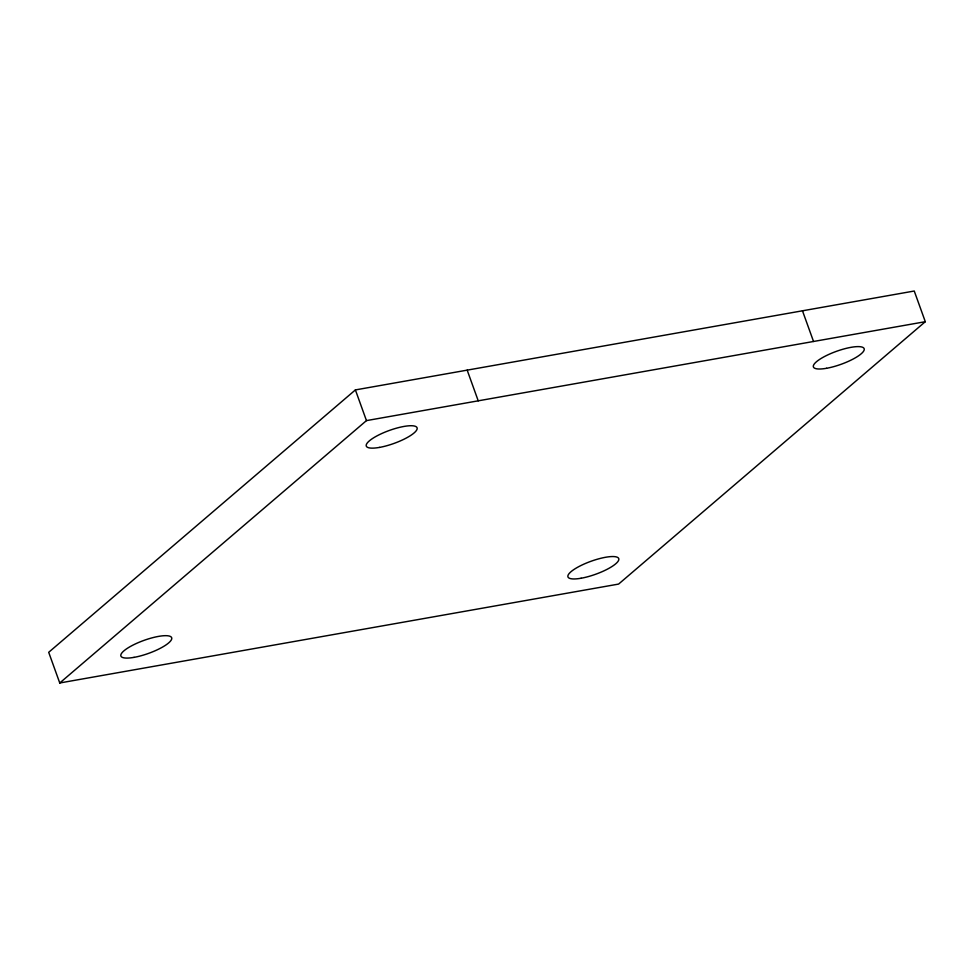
<?xml version="1.0" encoding="UTF-8"?>
<svg xmlns="http://www.w3.org/2000/svg" width="974" height="974" viewBox="0 0 974 974"><rect width="100%" height="100%" fill="white"/><g stroke="black" fill="none" stroke-linecap="round" stroke-linejoin="round"><path stroke-width="1.46" d="M355.4 389.917L48.7 652.3L59.755 682.981L618.6 584.083L925.3 321.7L914.245 291.019L355.4 389.917L366.455 420.61L59.755 682.981M366.455 420.61L925.3 321.7M802.479 310.803L813.534 341.484M467.179 370.144L478.222 400.825M826.512 368.294A26.98 6.891 -19.8 0 0 864.255 349.142A26.98 6.891 -19.8 0 0 825.538 355.997A26.98 6.891 -19.8 0 0 826.512 368.294M379.434 447.419A26.98 6.891 -19.8 0 0 417.176 428.268A26.98 6.891 -19.8 0 0 378.46 435.11A26.98 6.891 -19.8 0 0 379.434 447.419M134.022 657.365A26.98 6.891 -19.8 0 0 171.777 638.201A26.98 6.891 -19.8 0 0 133.061 645.056A26.98 6.891 -19.8 0 0 134.022 657.365M581.101 578.239A26.98 6.891 -19.8 0 0 618.843 559.076A26.98 6.891 -19.8 0 0 580.127 565.931A26.98 6.891 -19.8 0 0 581.101 578.239"/></g></svg>
